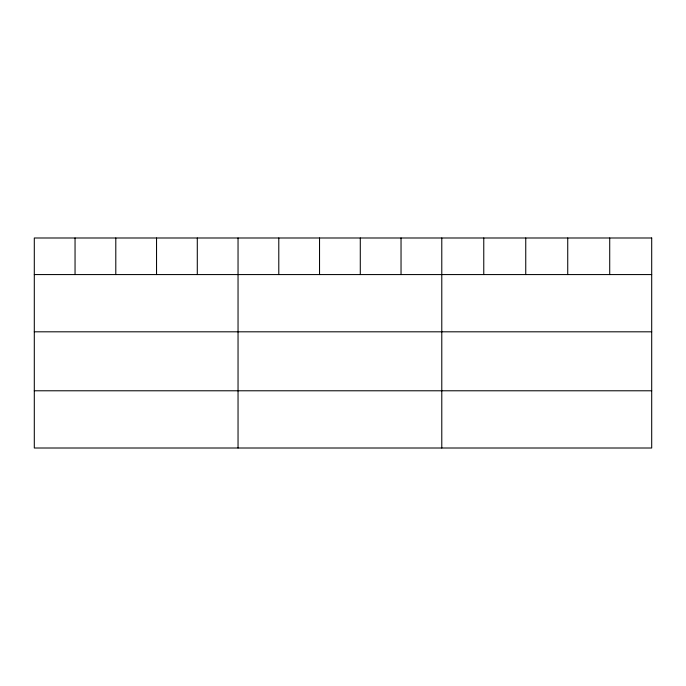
<?xml version="1.0" encoding="UTF-8"?>
<svg xmlns="http://www.w3.org/2000/svg" width="686" height="686" viewBox="0 0 686 686"><rect width="100%" height="100%" fill="white"/><g stroke="black" fill="none" stroke-linecap="round" stroke-linejoin="round"><path stroke-width="1.03" d="M34.3 274.572L651.7 274.572M34.3 331.81L651.7 331.81M34.3 390.78L651.7 390.78M609.717 237.991L609.717 274.572M567.734 237.991L567.734 274.572M525.75 237.991L525.75 274.572M483.767 237.991L483.767 274.572M441.784 237.991L441.784 448.009M401.036 237.991L401.036 274.572M360.287 237.991L360.287 274.572M319.539 237.991L319.539 274.572M278.79 237.991L278.79 274.572M238.042 237.991L238.042 448.009M197.294 237.991L197.294 274.572M156.545 237.991L156.545 274.572M115.797 237.991L115.797 274.572M75.048 237.991L75.048 274.572M651.7 237.991L34.3 237.991L34.3 448.009L651.7 448.009L651.7 237.991"/></g></svg>
